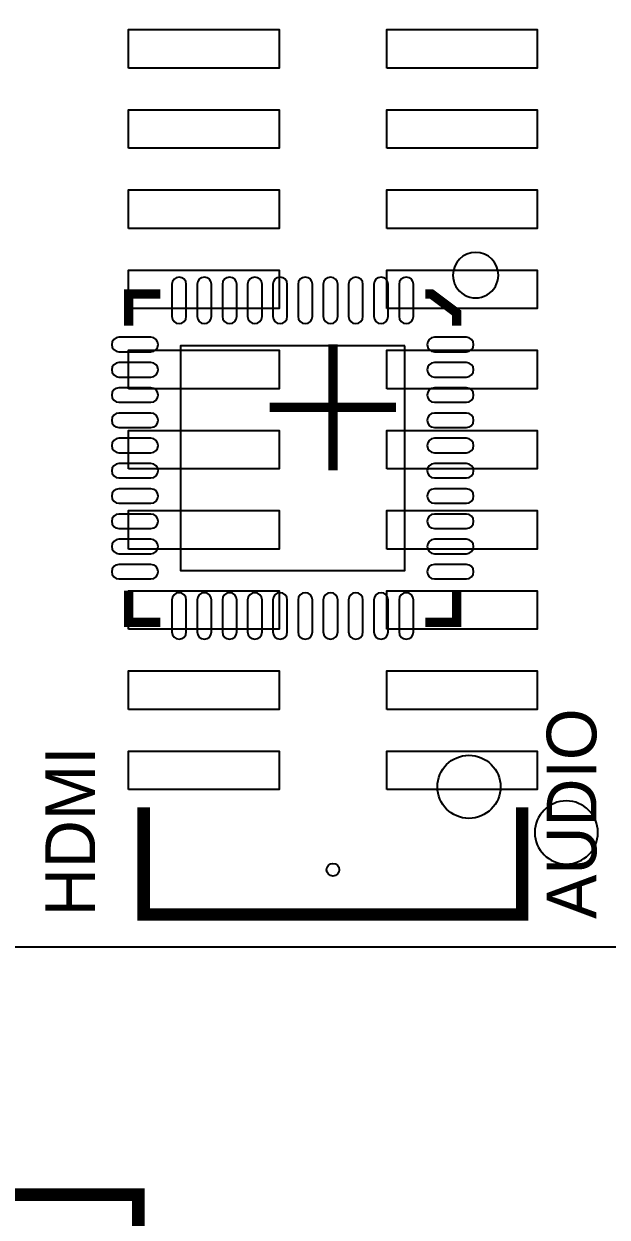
# Model space of a CAD drawing. Extents: x -2 to 100, y -14 to 56.
# Drawn here: x 40.19 to 49.43, y -4.28 to 14.63 of the extents above; entities that cross this region are included whole.
import ezdxf

# ---------------------------------------------------------------- set-up
doc = ezdxf.new("R2010")
doc.units = 0
doc.header["$MEASUREMENT"] = 0
for name, color, linetype in [('BG_OUTLINE', 254, 'CONTINUOUS'), ('PG_SILKSCREEN_BOTTOM', 12, 'CONTINUOUS'), ('PG_SILKSCREEN_TOP', 254, 'CONTINUOUS'), ('PIN_BOTTOM', 1, 'CONTINUOUS'), ('PIN_TOP', 110, 'CONTINUOUS')]:
    doc.layers.add(name, color=color, linetype=linetype)

msp = doc.modelspace()

# ---------------------------------------------------------------- linework, layer by layer
at = {"layer": 'BG_OUTLINE'}
msp.add_lwpolyline([(2.999994, 55.999888), (81.999836, 55.999888, -0.414214), (84.99983, 52.999894), (84.99983, 2.999994, -0.414214), (81.999836, 0), (2.999994, 0, -0.414214), (0, 2.999994), (0, 52.999894, -0.414214)], format="xyb", close=True, dxfattribs=at)
at = {"layer": 'PG_SILKSCREEN_BOTTOM'}
msp.add_lwpolyline([(47.710598, 10.646994, 1), (46.989402, 10.647006, 1)], format="xyb", close=True, dxfattribs=at)
at = {"layer": 'PG_SILKSCREEN_BOTTOM', "const_width": 0.150012}
for points in [[(41.850005, 9.846996), (41.850005, 10.346995), (42.350004, 10.346995)], [(47.049995, 9.846996), (47.049995, 10.046995), (46.649996, 10.346995), (46.549996, 10.346995)], [(41.850005, 5.647004), (41.850005, 5.147005), (42.350004, 5.147005)], [(47.049995, 5.647004), (47.049995, 5.147005), (46.549996, 5.147005)]]:
    msp.add_lwpolyline(points, dxfattribs=at)
at = {"layer": 'PG_SILKSCREEN_TOP'}
for points, const_width in [([(45.08754, 9.55261), (45.08754, 8.552612), (44.087542, 8.552612)], 0.150089), ([(45.08754, 7.552614), (45.08754, 8.552612), (46.087538, 8.552612)], 0.150089), ([(42.087546, 2.216633), (42.087546, 0.516611), (48.087534, 0.516611), (48.087534, 2.216633)], 0.2), ([(22.003995, -3.920617), (42.004005, -3.920617), (42.004005, -13.920597), (22.003995, -13.920597), (22.003995, -3.920617)], 0.2)]:
    msp.add_lwpolyline(points, dxfattribs=dict(at, const_width=const_width))
msp.add_lwpolyline([(49.287557, 1.816608, 1), (48.287523, 1.816632, 1)], format="xyb", close=True, dxfattribs=at)
at = {"layer": 'PIN_BOTTOM'}
for points in [[(42.535704, 10.500995), (42.535704, 9.992995, 1), (42.764304, 9.992995), (42.764304, 10.500995, 1)], [(42.935703, 10.500995), (42.935703, 9.992995, 1), (43.164303, 9.992995), (43.164303, 10.500995, 1)], [(43.335702, 10.500995), (43.335702, 9.992995, 1), (43.564302, 9.992995), (43.564302, 10.500995, 1)], [(43.735701, 10.500995), (43.735701, 9.992995, 1), (43.964301, 9.992995), (43.964301, 10.500995, 1)], [(44.1357, 10.500995), (44.1357, 9.992995, 1), (44.3643, 9.992995), (44.3643, 10.500995, 1)], [(44.5357, 10.500995), (44.5357, 9.992995, 1), (44.7643, 9.992995), (44.7643, 10.500995, 1)], [(44.935699, 10.500995), (44.935699, 9.992995, 1), (45.164299, 9.992995), (45.164299, 10.500995, 1)], [(45.335698, 10.500995), (45.335698, 9.992995, 1), (45.564298, 9.992995), (45.564298, 10.500995, 1)], [(45.735697, 10.500995), (45.735697, 9.992995, 1), (45.964297, 9.992995), (45.964297, 10.500995, 1)], [(46.135696, 10.500995), (46.135696, 9.992995, 1), (46.364296, 9.992995), (46.364296, 10.500995, 1)], [(41.696005, 9.432696), (42.204005, 9.432696, 1), (42.204005, 9.661296), (41.696005, 9.661296, 1)], [(46.695995, 9.432696), (47.203995, 9.432696, 1), (47.203995, 9.661296), (46.695995, 9.661296, 1)], [(41.696005, 9.032697), (42.204005, 9.032697, 1), (42.204005, 9.261297), (41.696005, 9.261297, 1)], [(46.695995, 9.032697), (47.203995, 9.032697, 1), (47.203995, 9.261297), (46.695995, 9.261297, 1)], [(41.696005, 8.632698), (42.204005, 8.632698, 1), (42.204005, 8.861298), (41.696005, 8.861298, 1)], [(46.695995, 8.632698), (47.203995, 8.632698, 1), (47.203995, 8.861298), (46.695995, 8.861298, 1)], [(41.696005, 8.232699), (42.204005, 8.232699, 1), (42.204005, 8.461299), (41.696005, 8.461299, 1)], [(46.695995, 8.232699), (47.203995, 8.232699, 1), (47.203995, 8.461299), (46.695995, 8.461299, 1)], [(41.696005, 7.8327), (42.204005, 7.8327, 1), (42.204005, 8.0613), (41.696005, 8.0613, 1)], [(46.695995, 7.8327), (47.203995, 7.8327, 1), (47.203995, 8.0613), (46.695995, 8.0613, 1)], [(41.696005, 7.4327), (42.204005, 7.4327, 1), (42.204005, 7.6613), (41.696005, 7.6613, 1)], [(46.695995, 7.4327), (47.203995, 7.4327, 1), (47.203995, 7.6613), (46.695995, 7.6613, 1)], [(41.696005, 7.032701), (42.204005, 7.032701, 1), (42.204005, 7.261301), (41.696005, 7.261301, 1)], [(46.695995, 7.032701), (47.203995, 7.032701, 1), (47.203995, 7.261301), (46.695995, 7.261301, 1)], [(41.696005, 6.632702), (42.204005, 6.632702, 1), (42.204005, 6.861302), (41.696005, 6.861302, 1)], [(46.695995, 6.632702), (47.203995, 6.632702, 1), (47.203995, 6.861302), (46.695995, 6.861302, 1)], [(41.696005, 6.232703), (42.204005, 6.232703, 1), (42.204005, 6.461303), (41.696005, 6.461303, 1)], [(46.695995, 6.232703), (47.203995, 6.232703, 1), (47.203995, 6.461303), (46.695995, 6.461303, 1)], [(41.696005, 5.832704), (42.204005, 5.832704, 1), (42.204005, 6.061304), (41.696005, 6.061304, 1)], [(46.695995, 5.832704), (47.203995, 5.832704, 1), (47.203995, 6.061304), (46.695995, 6.061304, 1)], [(42.764304, 4.993005), (42.764304, 5.501005, 1), (42.535704, 5.501005), (42.535704, 4.993005, 1)], [(43.164303, 4.993005), (43.164303, 5.501005, 1), (42.935703, 5.501005), (42.935703, 4.993005, 1)], [(43.564302, 4.993005), (43.564302, 5.501005, 1), (43.335702, 5.501005), (43.335702, 4.993005, 1)], [(43.964301, 4.993005), (43.964301, 5.501005, 1), (43.735701, 5.501005), (43.735701, 4.993005, 1)], [(44.3643, 4.993005), (44.3643, 5.501005, 1), (44.1357, 5.501005), (44.1357, 4.993005, 1)], [(44.7643, 4.993005), (44.7643, 5.501005, 1), (44.5357, 5.501005), (44.5357, 4.993005, 1)], [(45.164299, 4.993005), (45.164299, 5.501005, 1), (44.935699, 5.501005), (44.935699, 4.993005, 1)], [(45.564298, 4.993005), (45.564298, 5.501005, 1), (45.335698, 5.501005), (45.335698, 4.993005, 1)], [(45.964297, 4.993005), (45.964297, 5.501005, 1), (45.735697, 5.501005), (45.735697, 4.993005, 1)], [(46.364296, 4.993005), (46.364296, 5.501005, 1), (46.135696, 5.501005), (46.135696, 4.993005, 1)]]:
    msp.add_lwpolyline(points, format="xyb", close=True, dxfattribs=at)
msp.add_lwpolyline([(46.228, 9.525), (42.672, 9.525), (42.672, 5.969), (46.228, 5.969)], close=True, dxfattribs=at)
for centre, radius in [((47.244, 2.54), 0.499999), ((45.08754, 1.226617), 0.1)]:
    msp.add_circle(centre, radius, dxfattribs=at)
at = {"layer": 'PIN_TOP'}
for points in [[(41.847745, 13.92682), (41.847745, 14.53642), (44.235345, 14.53642), (44.235345, 13.92682)], [(45.939735, 13.92682), (45.939735, 14.53642), (48.327335, 14.53642), (48.327335, 13.92682)], [(41.847745, 12.65682), (41.847745, 13.26642), (44.235345, 13.26642), (44.235345, 12.65682)], [(45.939735, 12.65682), (45.939735, 13.26642), (48.327335, 13.26642), (48.327335, 12.65682)], [(41.847745, 11.38682), (41.847745, 11.99642), (44.235345, 11.99642), (44.235345, 11.38682)], [(45.939735, 11.38682), (45.939735, 11.99642), (48.327335, 11.99642), (48.327335, 11.38682)], [(41.847745, 10.11682), (41.847745, 10.72642), (44.235345, 10.72642), (44.235345, 10.11682)], [(45.939735, 10.11682), (45.939735, 10.72642), (48.327335, 10.72642), (48.327335, 10.11682)], [(41.847745, 8.84682), (41.847745, 9.45642), (44.235345, 9.45642), (44.235345, 8.84682)], [(45.939735, 8.84682), (45.939735, 9.45642), (48.327335, 9.45642), (48.327335, 8.84682)], [(41.847745, 7.57682), (41.847745, 8.18642), (44.235345, 8.18642), (44.235345, 7.57682)], [(45.939735, 7.57682), (45.939735, 8.18642), (48.327335, 8.18642), (48.327335, 7.57682)], [(41.847745, 6.30682), (41.847745, 6.91642), (44.235345, 6.91642), (44.235345, 6.30682)], [(45.939735, 6.30682), (45.939735, 6.91642), (48.327335, 6.91642), (48.327335, 6.30682)], [(41.847745, 5.03682), (41.847745, 5.64642), (44.235345, 5.64642), (44.235345, 5.03682)], [(45.939735, 5.03682), (45.939735, 5.64642), (48.327335, 5.64642), (48.327335, 5.03682)], [(41.847745, 3.76682), (41.847745, 4.37642), (44.235345, 4.37642), (44.235345, 3.76682)], [(45.939735, 3.76682), (45.939735, 4.37642), (48.327335, 4.37642), (48.327335, 3.76682)], [(41.847745, 2.49682), (41.847745, 3.10642), (44.235345, 3.10642), (44.235345, 2.49682)], [(45.939735, 2.49682), (45.939735, 3.10642), (48.327335, 3.10642), (48.327335, 2.49682)]]:
    msp.add_lwpolyline(points, close=True, dxfattribs=at)
msp.add_circle((45.08754, 1.226617), 0.1, dxfattribs=at)

# ---------------------------------------------------------------- texts
at = {"layer": 'PG_SILKSCREEN_TOP'}
for s, p in [('AUDIO', (49.2633, 0.44704)), ('HDMI', (41.31818, 0.49022))]:
    msp.add_text(s, height=0.7874, rotation=90, dxfattribs=at).set_placement(p)

doc.saveas('drawing.dxf')
